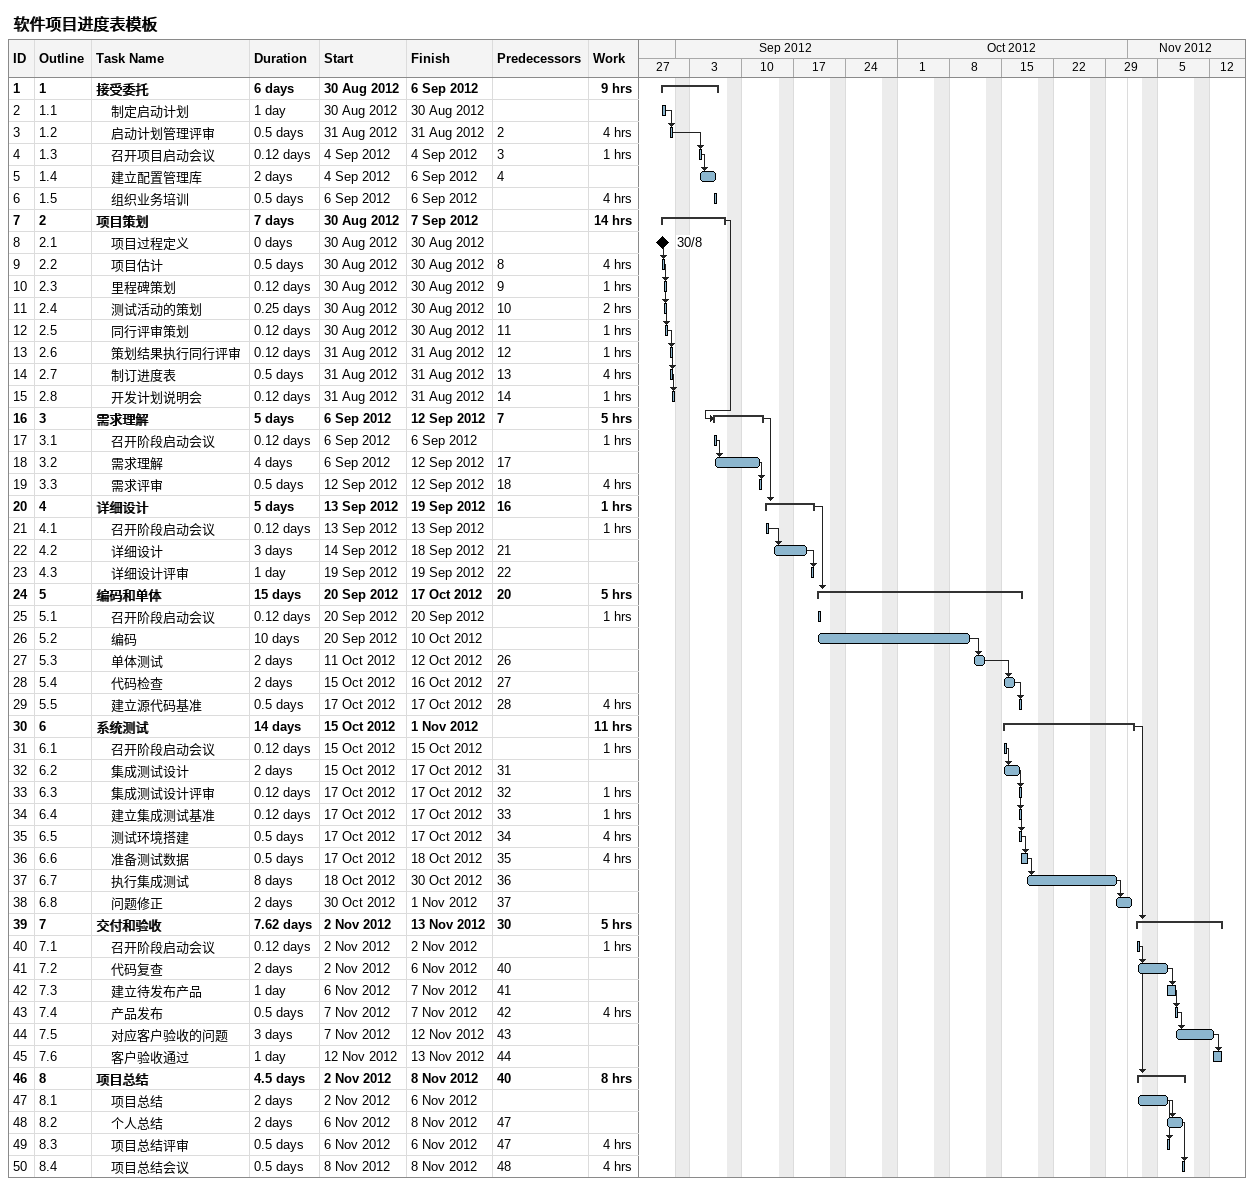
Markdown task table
软件项目进度表模板

| ID | WBS | Task | Duration | Start | Finish | Predecessors | Work (h) |
|---|---|---|---|---|---|---|---|
| 1 | 1 | **接受委托** | 6d | 2012-08-30 | 2012-09-06 |  | 9 |
| 2 | 1.1 | 制定启动计划 | 1d | 2012-08-30 | 2012-08-30 |  |  |
| 3 | 1.2 | 启动计划管理评审 | 0.5d | 2012-08-31 | 2012-08-31 | 2 | 4 |
| 4 | 1.3 | 召开项目启动会议 | 0.12d | 2012-09-04 | 2012-09-04 | 3 | 1 |
| 5 | 1.4 | 建立配置管理库 | 2d | 2012-09-04 | 2012-09-06 | 4 |  |
| 6 | 1.5 | 组织业务培训 | 0.5d | 2012-09-06 | 2012-09-06 |  | 4 |
| 7 | 2 | **项目策划** | 7d | 2012-08-30 | 2012-09-07 |  | 14 |
| 8 | 2.1 | 项目过程定义 | 0d | 2012-08-30 | 2012-08-30 |  |  |
| 9 | 2.2 | 项目估计 | 0.5d | 2012-08-30 | 2012-08-30 | 8 | 4 |
| 10 | 2.3 | 里程碑策划 | 0.12d | 2012-08-30 | 2012-08-30 | 9 | 1 |
| 11 | 2.4 | 测试活动的策划 | 0.25d | 2012-08-30 | 2012-08-30 | 10 | 2 |
| 12 | 2.5 | 同行评审策划 | 0.12d | 2012-08-30 | 2012-08-30 | 11 | 1 |
| 13 | 2.6 | 策划结果执行同行评审 | 0.12d | 2012-08-31 | 2012-08-31 | 12 | 1 |
| 14 | 2.7 | 制订进度表 | 0.5d | 2012-08-31 | 2012-08-31 | 13 | 4 |
| 15 | 2.8 | 开发计划说明会 | 0.12d | 2012-08-31 | 2012-08-31 | 14 | 1 |
| 16 | 3 | **需求理解** | 5d | 2012-09-06 | 2012-09-12 | 7 | 5 |
| 17 | 3.1 | 召开阶段启动会议 | 0.12d | 2012-09-06 | 2012-09-06 |  | 1 |
| 18 | 3.2 | 需求理解 | 4d | 2012-09-06 | 2012-09-12 | 17 |  |
| 19 | 3.3 | 需求评审 | 0.5d | 2012-09-12 | 2012-09-12 | 18 | 4 |
| 20 | 4 | **详细设计** | 5d | 2012-09-13 | 2012-09-19 | 16 | 1 |
| 21 | 4.1 | 召开阶段启动会议 | 0.12d | 2012-09-13 | 2012-09-13 |  | 1 |
| 22 | 4.2 | 详细设计 | 3d | 2012-09-14 | 2012-09-18 | 21 |  |
| 23 | 4.3 | 详细设计评审 | 1d | 2012-09-19 | 2012-09-19 | 22 |  |
| 24 | 5 | **编码和单体** | 15d | 2012-09-20 | 2012-10-17 | 20 | 5 |
| 25 | 5.1 | 召开阶段启动会议 | 0.12d | 2012-09-20 | 2012-09-20 |  | 1 |
| 26 | 5.2 | 编码 | 10d | 2012-09-20 | 2012-10-10 |  |  |
| 27 | 5.3 | 单体测试 | 2d | 2012-10-11 | 2012-10-12 | 26 |  |
| 28 | 5.4 | 代码检查 | 2d | 2012-10-15 | 2012-10-16 | 27 |  |
| 29 | 5.5 | 建立源代码基准 | 0.5d | 2012-10-17 | 2012-10-17 | 28 | 4 |
| 30 | 6 | **系统测试** | 14d | 2012-10-15 | 2012-11-01 |  | 11 |
| 31 | 6.1 | 召开阶段启动会议 | 0.12d | 2012-10-15 | 2012-10-15 |  | 1 |
| 32 | 6.2 | 集成测试设计 | 2d | 2012-10-15 | 2012-10-17 | 31 |  |
| 33 | 6.3 | 集成测试设计评审 | 0.12d | 2012-10-17 | 2012-10-17 | 32 | 1 |
| 34 | 6.4 | 建立集成测试基准 | 0.12d | 2012-10-17 | 2012-10-17 | 33 | 1 |
| 35 | 6.5 | 测试环境搭建 | 0.5d | 2012-10-17 | 2012-10-17 | 34 | 4 |
| 36 | 6.6 | 准备测试数据 | 0.5d | 2012-10-17 | 2012-10-18 | 35 | 4 |
| 37 | 6.7 | 执行集成测试 | 8d | 2012-10-18 | 2012-10-30 | 36 |  |
| 38 | 6.8 | 问题修正 | 2d | 2012-10-30 | 2012-11-01 | 37 |  |
| 39 | 7 | **交付和验收** | 7.62d | 2012-11-02 | 2012-11-13 | 30 | 5 |
| 40 | 7.1 | 召开阶段启动会议 | 0.12d | 2012-11-02 | 2012-11-02 |  | 1 |
| 41 | 7.2 | 代码复查 | 2d | 2012-11-02 | 2012-11-06 | 40 |  |
| 42 | 7.3 | 建立待发布产品 | 1d | 2012-11-06 | 2012-11-07 | 41 |  |
| 43 | 7.4 | 产品发布 | 0.5d | 2012-11-07 | 2012-11-07 | 42 | 4 |
| 44 | 7.5 | 对应客户验收的问题 | 3d | 2012-11-07 | 2012-11-12 | 43 |  |
| 45 | 7.6 | 客户验收通过 | 1d | 2012-11-12 | 2012-11-13 | 44 |  |
| 46 | 8 | **项目总结** | 4.5d | 2012-11-02 | 2012-11-08 | 40 | 8 |
| 47 | 8.1 | 项目总结 | 2d | 2012-11-02 | 2012-11-06 |  |  |
| 48 | 8.2 | 个人总结 | 2d | 2012-11-06 | 2012-11-08 | 47 |  |
| 49 | 8.3 | 项目总结评审 | 0.5d | 2012-11-06 | 2012-11-06 | 47 | 4 |
| 50 | 8.4 | 项目总结会议 | 0.5d | 2012-11-08 | 2012-11-08 | 48 | 4 |
